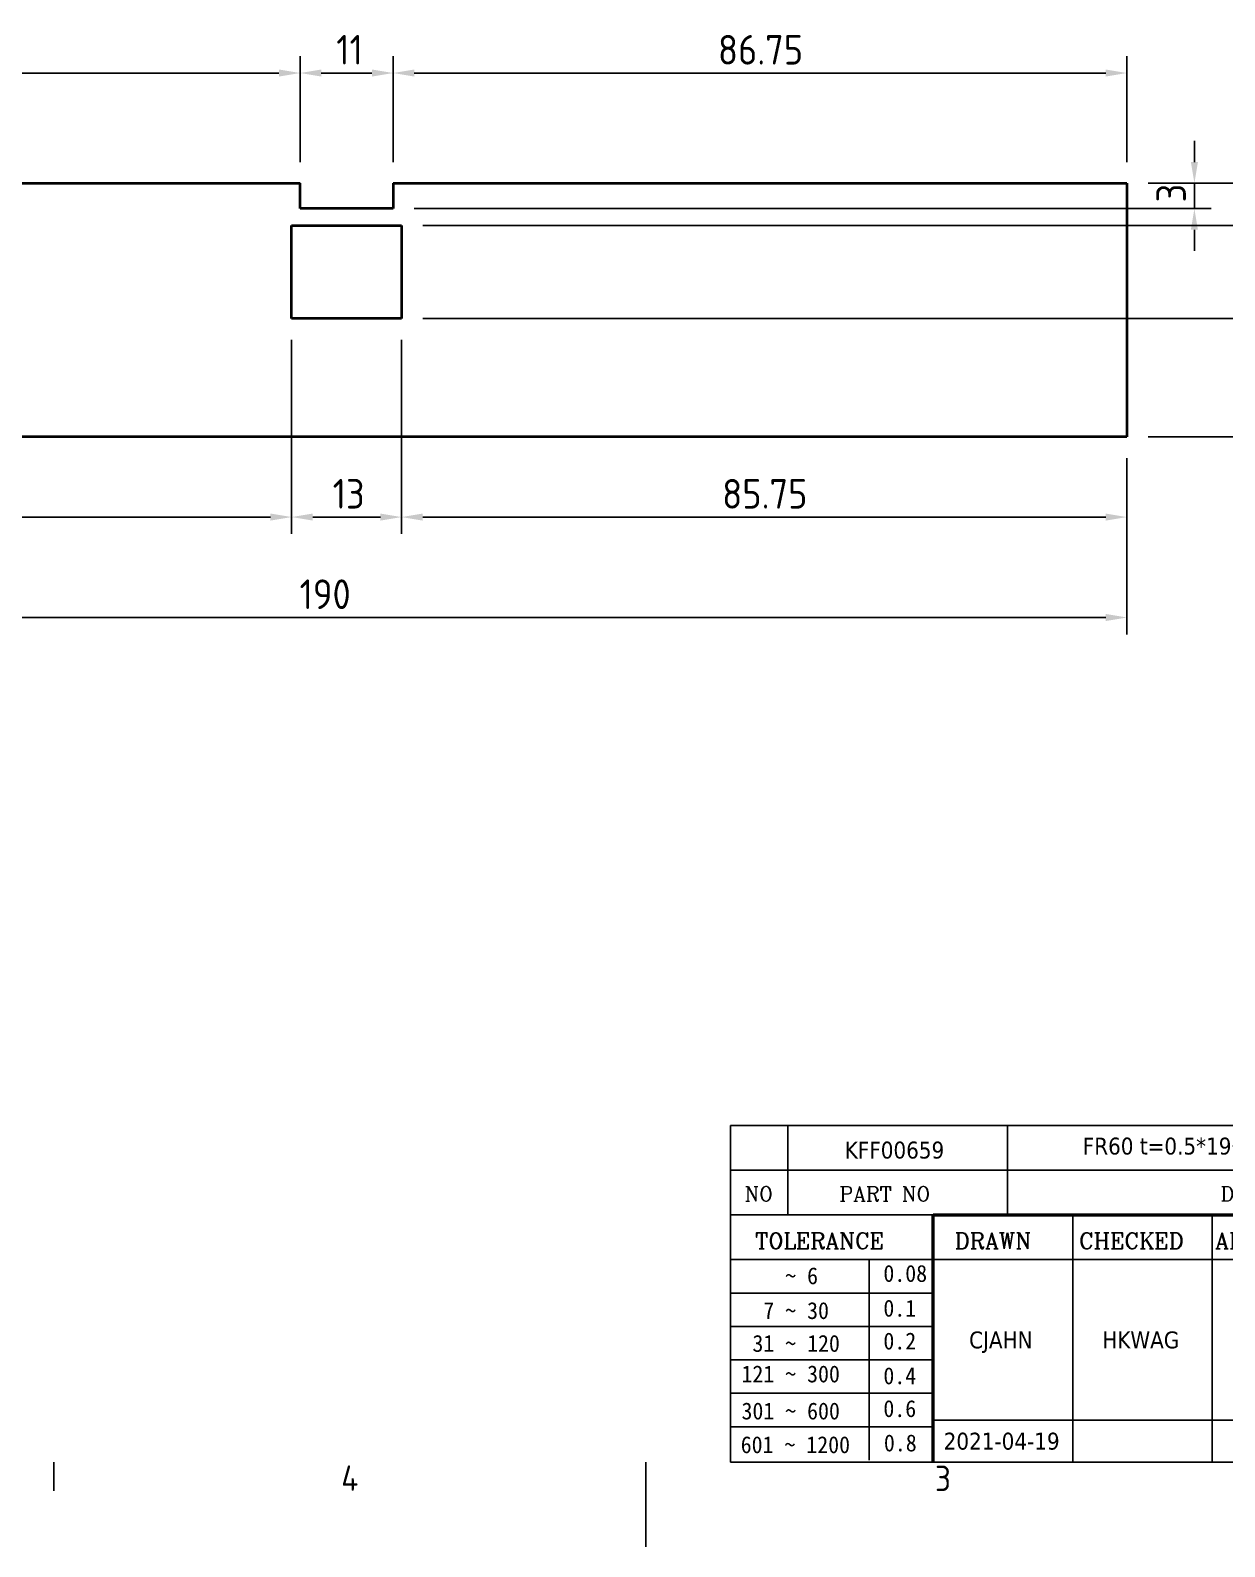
# Model space of a CAD drawing. Header units: millimetres. Extents: x 0 to 420, y 0 to 297.
# Drawn here: x 137.2 to 278.4, y 0 to 179.3 of the extents above; entities that cross this region are included whole.
import ezdxf
from ezdxf.enums import TextEntityAlignment as Align

# ---------------------------------------------------------------- set-up
doc = ezdxf.new("R2010")
doc.units = ezdxf.units.MM
doc.layers.get('0').update_dxf_attribs({"color": 3, "lineweight": 25})
for name, color, linetype, lineweight in [('가시적인 것(ISO)', 3, 'Continuous', 40), ('경계(ISO)', 7, 'Continuous', 25), ('제목(ISO)', 5, 'Continuous', 50), ('치수(ISO)', 2, 'Continuous', 25)]:
    doc.layers.add(name, color=color, linetype=linetype, lineweight=lineweight)
doc.styles.add('HAN_291', font='')
doc.styles.add('RC_284', font='ROMANC.shx')
doc.styles.add('RC_287', font='ROMANC.shx')
doc.styles.add('문자 텍스트_PSTEK_POSCO', font='isocp.shx')
doc.styles.add('치수 텍스트_PSTEK_POSCO', font='isocp.shx')
doc.styles.add('텍스트 스타일198', font='tahoma.ttf')
doc.styles.get('HAN_291').set_extended_font_data('GulimChe')
doc.dimstyles.new('치수_PSTEK_POSCO', dxfattribs={"dimtxt": 3.5, "dimasz": 2.5, "dimexe": 2, "dimexo": 2.5, "dimgap": 1, "dimtad": 1, "dimrnd": 1e-08, "dimdsep": 46, "dimtxsty": '치수 텍스트_PSTEK_POSCO', "dimcen": 0.09, "dimdle": 10, "dimclrd": 7, "dimclre": 7, "dimclrt": 2, "dimadec": 1, "dimazin": 2, "dimtfac": 1, "dimtmove": 0, "dimatfit": 3, "dimfxl": 0, "dimtolj": 1, "dimlwd": -1, "dimlwe": -1, "dimarcsym": 0})

# ---------------------------------------------------------------- blocks, each defined once
blk = doc.blocks.new('경계 Default Border')
at = {"layer": '경계(ISO)'}
blk.add_line((140, 10), (140, 6.599999666213989), dxfattribs=at)
at = {"layer": '경계(ISO)', "flags": 128}
blk.add_lwpolyline([(210, 0), (210, 10)], dxfattribs=at)
at = {"layer": '경계(ISO)', "color": 2, "char_height": 3.00000011920929, "attachment_point": 7, "style": '문자 텍스트_PSTEK_POSCO'}
for s, insert in [('4', (173.9734701308116, 6.59999988079071)), ('3', (244.1685395229535, 6.57139439638704))]:
    blk.add_mtext(s, dxfattribs=dict(at, insert=insert))
blk = doc.blocks.new('제목 블록 PSTEK')
at = {"color": 180}
for p, q in [((182.475792979055, 11.79100474011392), (182.4757929790549, 51.56524660363496)), ((182.4757929790549, 51.56524660363496), (372.4757929537551, 51.56524660363496)), ((189.2651435055721, 51.56524660363496), (189.2651435055722, 41.00524660363494)), ((215.2152739891528, 41.00524660363494), (215.2152739891528, 51.56524660363496)), ((182.475792979055, 46.2852466036349), (372.4757929537551, 46.28524660363492)), ((182.475792979055, 41.00524660363493), (206.451475290024, 41.00524660363493)), ((222.9401812389276, 11.79100474011392), (222.9401812389276, 41.00524660363494)), ((239.4288871878316, 11.79100474011392), (239.4288871878316, 41.00524660363494)), ((182.475792979055, 35.72524660363497), (206.451475290024, 35.72524660363497)), ((198.8621818849491, 12.02524660363491), (198.8621818849491, 35.72524660363497)), ((206.451475290024, 35.72524660363497), (372.4757929537551, 35.72524660363497)), ((182.475792979055, 31.77524660363492), (206.451475290024, 31.77524660363492)), ((182.475792979055, 27.82524660363487), (206.451475290024, 27.82524660363487)), ((182.475792979055, 23.87524660363505), (206.451475290024, 23.87524660363505)), ((182.475792979055, 19.92524660363478), (206.451475290024, 19.92524660363478)), ((206.451475290024, 16.74100474011396), (255.9175931367359, 16.74100474011396)), ((182.475792979055, 15.97524660363496), (206.451475290024, 15.97524660363496)), ((182.475792979055, 11.79100474011392), (372.4757929537551, 11.79100474011389))]:
    blk.add_line(p, q, dxfattribs=at)
at = {"color": 7, "lineweight": 50}
for p, q in [((206.4514752900237, 11.79100474011392), (206.4514752900237, 41.00524660363494)), ((206.451475290024, 41.00524660363494), (372.4757929537551, 41.00524660363496))]:
    blk.add_line(p, q, dxfattribs=at)
at = {"layer": '제목(ISO)', "lineweight": 18}
blk.add_line((182.475792979055, 35.72500474011393), (182.475792979055, 11.79100474011392), dxfattribs=at)
at = {"color": 2}
for s, height, style, p in [('NO', 1.742399930953979, 'RC_284', (184.135398793432, 42.62317362549192)), ('PART NO', 1.742399930953979, 'RC_284', (195.3359407378685, 42.62317362549192)), ('DESCRIPTION', 1.742399930953979, 'RC_284', (240.4025565652523, 42.62317362549192)), (' TOLERANCE', 1.899999976158142, 'RC_287', (184.0872874387979, 37.00893196870329)), ('DRAWN', 1.899999976158142, 'RC_287', (208.9766620976279, 37.00893196870329)), ('CHECKED', 1.899999976158142, 'RC_287', (223.6856844514997, 37.00893196870329)), ('APPROVED', 1.899999976158142, 'RC_287', (239.7795453577791, 37.00893196870329)), ('    ~ 6', 2.000000029802322, 'HAN_291', (183.7721304966814, 32.8176515608431)), ('0.08', 2.000000029802322, 'HAN_291', (200.5467345600617, 33.09873600004101)), ('  7 ~ 30', 2.000000029802322, 'HAN_291', (183.7721304966814, 28.70538114822415)), ('0.1', 2.000000029802322, 'HAN_291', (200.5467345600617, 28.98646558742206)), ('0.2', 2.000000029802322, 'HAN_291', (200.5467345600617, 25.10736625836028)), (' 31 ~ 120', 2.000000029802322, 'HAN_291', (183.7721304966814, 24.82628181916237)), ('121 ~ 300', 2.000000029802322, 'HAN_291', (183.7721304966814, 21.21401206133254)), ('0.4', 2.000000029802322, 'HAN_291', (200.5467345600617, 20.99509650053045)), ('301 ~ 600', 2.000000029802322, 'HAN_291', (183.7721304966814, 16.83491273227077)), ('0.6', 2.000000029802322, 'HAN_291', (200.5467345600617, 17.11599717146868)), ('601 ~ 1200', 2.000000029802322, 'HAN_291', (183.6802025156883, 12.84759660881125)), ('0.8', 2.000000029802322, 'HAN_291', (200.6097246063884, 13.05732192299702))]:
    blk.add_text(s, height=height, dxfattribs=dict(at, style=style)).set_placement(p)
at = {"layer": '제목(ISO)', "color": 7, "style": '텍스트 스타일198'}
for tag, p in [('설명_001', (224.116178340039, 48.1538814053939)), ('질량\\P3;_001', (350.3046145979153, 48.1643332325385)), ('부품_번호_001', (195.9764035385308, 47.68071419841495)), ('재질_001', (292.3638200418054, 47.92591818687281)), ('제목_001', (333.5584662743366, 32.12134217035067)), ('부품_번호_001', (334.6356437917627, 26.80591818687283)), ('설계자_001', (210.6823963971569, 25.23312566343435)), ('점검자_001', (226.4283219502686, 25.23446884679021)), ('시트_크기_001', (260.807090429518, 14.83812566343425)), ('프로젝트_001', (272.1712008251486, 14.99433023252886)), ('작성_날짜_001', (207.6736656800234, 13.26600473167383))]:
    blk.add_attdef(tag, p, '', height=2.000000029802322, dxfattribs=at)
for tag, p in [("3._Q'TY", (313.4963034906341, 48.92524660363497)), ('4._COLOR', (327.6805273250926, 48.92524660363493)), ('1._MODEL_NAME', (341.233897335037, 38.36524660363497)), ('엔지니어링_승인자', (247.673240162284, 26.23312567187446)), ('점검_날짜', (231.1845342133799, 14.26600474011394)), ('엔지니어링_승인_날짜', (247.6732401622839, 14.26600474011394))]:
    blk.add_attdef(tag, text='', height=2.000000029802322, dxfattribs=at).set_placement(p, align=Align.MIDDLE_CENTER)
blk = doc.blocks.new('*D23')
at = {"layer": 'Defpoints', "color": 0}
for p in [(76.85950524610166, 131.1938305874084), (266.8595052461017, 131.1938305874082), (76.85950524610166, 109.8526835125643)]:
    blk.add_point(p, dxfattribs=at)
at = {"layer": '치수(ISO)', "color": 7}
for p, q in [((76.85950524610166, 128.6938305874084), (76.85950524610166, 107.8526835125643)), ((266.8595052461017, 128.6938305874082), (266.8595052461017, 107.8526835125643)), ((264.3595052461017, 109.8526835125643), (79.35950524610166, 109.8526835125643))]:
    blk.add_line(p, q, dxfattribs=at)
for points in [[(79.35950524610166, 110.269350179231), (79.35950524610166, 109.4360168458976), (76.85950524610166, 109.8526835125643)], [(264.3595052461017, 110.269350179231), (264.3595052461017, 109.4360168458976), (266.8595052461017, 109.8526835125643)]]:
    blk.add_solid(points, dxfattribs=at)
at = {"layer": '치수(ISO)', "color": 2, "insert": (169.0520122149808, 112.6026835125643), "char_height": 3.5, "attachment_point": 4, "style": '치수 텍스트_PSTEK_POSCO'}
blk.add_mtext('\\A1;190', dxfattribs=at)
blk = doc.blocks.new('*D24')
at = {"layer": 'Defpoints', "color": 0}
for p in [(266.8595052461017, 161.1938305874085), (266.8595052461017, 131.1938305874082), (297.2484716757396, 131.1938305874082)]:
    blk.add_point(p, dxfattribs=at)
at = {"layer": '치수(ISO)', "color": 7}
for p, q in [((269.3595052461017, 161.1938305874085), (299.2484716757396, 161.1938305874085)), ((297.2484716757396, 158.6938305874085), (297.2484716757396, 133.6938305874082)), ((269.3595052461017, 131.1938305874082), (299.2484716757396, 131.1938305874082))]:
    blk.add_line(p, q, dxfattribs=at)
for points in [[(296.8318050090729, 158.6938305874085), (297.6651383424062, 158.6938305874085), (297.2484716757396, 161.1938305874085)], [(296.8318050090729, 133.6938305874082), (297.6651383424062, 133.6938305874082), (297.2484716757396, 131.1938305874082)]]:
    blk.add_solid(points, dxfattribs=at)
at = {"layer": '치수(ISO)', "color": 2, "insert": (294.4984716757395, 144.2674526346524), "char_height": 3.5, "attachment_point": 4, "rotation": 90, "style": '치수 텍스트_PSTEK_POSCO'}
blk.add_mtext('\\A1;30', dxfattribs=at)
blk = doc.blocks.new('*D25')
at = {"layer": 'Defpoints', "color": 0}
for p in [(266.8595052461017, 174.2226588327534), (180.1095052461017, 161.1938305874085), (266.8595052461017, 161.1938305874085)]:
    blk.add_point(p, dxfattribs=at)
at = {"layer": '치수(ISO)', "color": 7}
for p, q in [((180.1095052461017, 163.6938305874085), (180.1095052461017, 176.2226588327534)), ((266.8595052461017, 163.6938305874085), (266.8595052461017, 176.2226588327534)), ((182.6095052461017, 174.2226588327534), (264.3595052461017, 174.2226588327534))]:
    blk.add_line(p, q, dxfattribs=at)
for points in [[(182.6095052461017, 174.63932549942), (182.6095052461017, 173.8059921660867), (180.1095052461017, 174.2226588327534)], [(264.3595052461017, 174.63932549942), (264.3595052461017, 173.8059921660867), (266.8595052461017, 174.2226588327534)]]:
    blk.add_solid(points, dxfattribs=at)
at = {"layer": '치수(ISO)', "color": 2, "insert": (218.5120178726864, 176.9726588327534), "char_height": 3.5, "attachment_point": 4, "style": '치수 텍스트_PSTEK_POSCO'}
blk.add_mtext('\\A1;86.75', dxfattribs=at)
blk = doc.blocks.new('*D26')
at = {"layer": 'Defpoints', "color": 0}
for p in [(169.1095052461017, 174.2226588327534), (169.1095052461017, 161.1938305874085), (180.1095052461017, 161.1938305874085)]:
    blk.add_point(p, dxfattribs=at)
at = {"layer": '치수(ISO)', "color": 7}
for p, q in [((169.1095052461017, 163.6938305874085), (169.1095052461017, 176.2226588327534)), ((180.1095052461017, 163.6938305874085), (180.1095052461017, 176.2226588327534)), ((177.6095052461017, 174.2226588327534), (171.6095052461017, 174.2226588327534))]:
    blk.add_line(p, q, dxfattribs=at)
for points in [[(171.6095052461017, 174.63932549942), (171.6095052461017, 173.8059921660867), (169.1095052461017, 174.2226588327534)], [(177.6095052461017, 174.63932549942), (177.6095052461017, 173.8059921660867), (180.1095052461017, 174.2226588327534)]]:
    blk.add_solid(points, dxfattribs=at)
at = {"layer": '치수(ISO)', "color": 2, "insert": (173.3845052461017, 176.9726588327534), "char_height": 3.5, "attachment_point": 4, "style": '치수 텍스트_PSTEK_POSCO'}
blk.add_mtext('\\A1;11', dxfattribs=at)
blk = doc.blocks.new('*D27')
at = {"layer": 'Defpoints', "color": 0}
for p in [(169.1095052461017, 174.2226588327534), (76.85950524610169, 161.1938305874085), (169.1095052461017, 161.1938305874085)]:
    blk.add_point(p, dxfattribs=at)
at = {"layer": '치수(ISO)', "color": 7}
for p, q in [((76.85950524610169, 163.6938305874085), (76.85950524610169, 176.2226588327534)), ((169.1095052461017, 163.6938305874085), (169.1095052461017, 176.2226588327534)), ((79.35950524610169, 174.2226588327534), (166.6095052461017, 174.2226588327534))]:
    blk.add_line(p, q, dxfattribs=at)
for points in [[(79.35950524610169, 174.63932549942), (79.35950524610169, 173.8059921660867), (76.85950524610169, 174.2226588327534)], [(166.6095052461017, 174.63932549942), (166.6095052461017, 173.8059921660867), (169.1095052461017, 174.2226588327534)]]:
    blk.add_solid(points, dxfattribs=at)
at = {"layer": '치수(ISO)', "color": 2, "insert": (117.9395304992711, 176.9738491992268), "char_height": 3.5, "attachment_point": 4, "style": '치수 텍스트_PSTEK_POSCO'}
blk.add_mtext('\\A1;92.25', dxfattribs=at)
blk = doc.blocks.new('*D28')
at = {"layer": 'Defpoints', "color": 0}
for p in [(181.1095052461017, 156.1938305874085), (181.1095052461017, 145.1938305874085), (284.8745732457305, 145.1938305874084)]:
    blk.add_point(p, dxfattribs=at)
at = {"layer": '치수(ISO)', "color": 7}
for p, q in [((183.6095052461017, 156.1938305874085), (286.8745732457305, 156.1938305874084)), ((284.8745732457305, 153.6938305874084), (284.8745732457305, 147.6938305874084)), ((183.6095052461017, 145.1938305874085), (286.8745732457305, 145.1938305874084))]:
    blk.add_line(p, q, dxfattribs=at)
for points in [[(284.4579065790638, 153.6938305874084), (285.2912399123972, 153.6938305874084), (284.8745732457305, 156.1938305874084)], [(284.4579065790638, 147.6938305874084), (285.2912399123972, 147.6938305874084), (284.8745732457305, 145.1938305874084)]]:
    blk.add_solid(points, dxfattribs=at)
at = {"layer": '치수(ISO)', "color": 2, "insert": (282.1245732457305, 149.4688305874084), "char_height": 3.5, "attachment_point": 4, "rotation": 90, "style": '치수 텍스트_PSTEK_POSCO'}
blk.add_mtext('\\A1;11', dxfattribs=at)
blk = doc.blocks.new('*D29')
at = {"layer": 'Defpoints', "color": 0}
for p in [(266.8595052461017, 161.1938305874085), (274.8416826268044, 161.1938305874085), (180.1095052461017, 158.1938305874084)]:
    blk.add_point(p, dxfattribs=at)
at = {"layer": '치수(ISO)', "color": 7}
for p, q in [((274.8416826268044, 163.6938305874085), (274.8416826268044, 166.1938305874085)), ((269.3595052461017, 161.1938305874085), (276.8416826268044, 161.1938305874085)), ((274.8416826268044, 158.1938305874084), (274.8416826268044, 161.1938305874085)), ((182.6095052461017, 158.1938305874084), (276.8416826268044, 158.1938305874084)), ((274.8416826268044, 155.6938305874084), (274.8416826268044, 153.1938305874084))]:
    blk.add_line(p, q, dxfattribs=at)
for points in [[(274.4250159601377, 163.6938305874085), (275.258349293471, 163.6938305874085), (274.8416826268044, 161.1938305874085)], [(274.4250159601377, 155.6938305874084), (275.258349293471, 155.6938305874084), (274.8416826268044, 158.1938305874084)]]:
    blk.add_solid(points, dxfattribs=at)
at = {"layer": '치수(ISO)', "color": 2, "insert": (272.0916826268043, 158.9213432139932), "char_height": 3.5, "attachment_point": 4, "rotation": 90, "style": '치수 텍스트_PSTEK_POSCO'}
blk.add_mtext('\\A1;3', dxfattribs=at)
blk = doc.blocks.new('*D30')
at = {"layer": 'Defpoints', "color": 0}
for p in [(266.8595052461017, 161.1938305874085), (181.1095052461017, 156.1938305874085), (284.8745732457305, 156.1938305874084)]:
    blk.add_point(p, dxfattribs=at)
at = {"layer": '치수(ISO)', "color": 7}
for p, q in [((284.8745732457305, 163.6938305874085), (284.8745732457305, 166.1938305874085)), ((269.3595052461017, 161.1938305874085), (286.8745732457305, 161.1938305874085)), ((284.8745732457305, 161.1938305874085), (284.8745732457305, 156.1938305874084)), ((183.6095052461017, 156.1938305874085), (286.8745732457305, 156.1938305874084)), ((284.8745732457305, 153.6938305874084), (284.8745732457305, 151.1938305874084))]:
    blk.add_line(p, q, dxfattribs=at)
for points in [[(284.4579065790638, 163.6938305874085), (285.2912399123972, 163.6938305874085), (284.8745732457305, 161.1938305874085)], [(284.4579065790638, 153.6938305874084), (285.2912399123972, 153.6938305874084), (284.8745732457305, 156.1938305874084)]]:
    blk.add_solid(points, dxfattribs=at)
at = {"layer": '치수(ISO)', "color": 2, "insert": (282.1245732457305, 157.9213432139932), "char_height": 3.5, "attachment_point": 4, "rotation": 90, "style": '치수 텍스트_PSTEK_POSCO'}
blk.add_mtext('\\A1;5', dxfattribs=at)
blk = doc.blocks.new('*D31')
at = {"layer": 'Defpoints', "color": 0}
for p in [(168.1095052461017, 145.1938305874085), (181.1095052461017, 145.1938305874085), (168.1095052461017, 121.7249367933624)]:
    blk.add_point(p, dxfattribs=at)
at = {"layer": '치수(ISO)', "color": 7}
for p, q in [((168.1095052461017, 142.6938305874085), (168.1095052461017, 119.7249367933624)), ((181.1095052461017, 142.6938305874085), (181.1095052461017, 119.7249367933624)), ((178.6095052461017, 121.7249367933624), (170.6095052461017, 121.7249367933624))]:
    blk.add_line(p, q, dxfattribs=at)
for points in [[(170.6095052461017, 122.1416034600291), (170.6095052461017, 121.3082701266957), (168.1095052461017, 121.7249367933624)], [(178.6095052461017, 122.1416034600291), (178.6095052461017, 121.3082701266957), (181.1095052461017, 121.7249367933624)]]:
    blk.add_solid(points, dxfattribs=at)
at = {"layer": '치수(ISO)', "color": 2, "insert": (172.9620178726864, 124.4749367933624), "char_height": 3.5, "attachment_point": 4, "style": '치수 텍스트_PSTEK_POSCO'}
blk.add_mtext('\\A1;13', dxfattribs=at)
blk = doc.blocks.new('*D32')
at = {"layer": 'Defpoints', "color": 0}
for p in [(181.1095052461017, 145.1938305874085), (266.8595052461017, 131.1938305874082), (266.8595052461017, 121.7249367933624)]:
    blk.add_point(p, dxfattribs=at)
at = {"layer": '치수(ISO)', "color": 7}
for p, q in [((181.1095052461017, 142.6938305874085), (181.1095052461017, 119.7249367933624)), ((266.8595052461017, 128.6938305874082), (266.8595052461017, 119.7249367933624)), ((183.6095052461017, 121.7249367933624), (264.3595052461017, 121.7249367933624))]:
    blk.add_line(p, q, dxfattribs=at)
for points in [[(183.6095052461017, 122.1416034600291), (183.6095052461017, 121.3082701266957), (181.1095052461017, 121.7249367933624)], [(264.3595052461017, 122.1416034600291), (264.3595052461017, 121.3082701266957), (266.8595052461017, 121.7249367933624)]]:
    blk.add_solid(points, dxfattribs=at)
at = {"layer": '치수(ISO)', "color": 2, "insert": (219.0120178726864, 124.4749367933624), "char_height": 3.5, "attachment_point": 4, "style": '치수 텍스트_PSTEK_POSCO'}
blk.add_mtext('\\A1;85.75', dxfattribs=at)
blk = doc.blocks.new('*D33')
at = {"layer": 'Defpoints', "color": 0}
for p in [(168.1095052461017, 145.1938305874085), (76.85950524610169, 131.1938305874084), (76.85950524610169, 121.7249367933624)]:
    blk.add_point(p, dxfattribs=at)
at = {"layer": '치수(ISO)', "color": 7}
for p, q in [((168.1095052461017, 142.6938305874085), (168.1095052461017, 119.7249367933624)), ((76.85950524610169, 128.6938305874084), (76.85950524610169, 119.7249367933624)), ((165.6095052461017, 121.7249367933624), (79.35950524610169, 121.7249367933624))]:
    blk.add_line(p, q, dxfattribs=at)
for points in [[(79.35950524610169, 122.1416034600291), (79.35950524610169, 121.3082701266957), (76.85950524610169, 121.7249367933624)], [(165.6095052461017, 122.1416034600291), (165.6095052461017, 121.3082701266957), (168.1095052461017, 121.7249367933624)]]:
    blk.add_solid(points, dxfattribs=at)
at = {"layer": '치수(ISO)', "color": 2, "insert": (117.7895304992711, 124.4761271598358), "char_height": 3.5, "attachment_point": 4, "style": '치수 텍스트_PSTEK_POSCO'}
blk.add_mtext('\\A1;91.25', dxfattribs=at)

msp = doc.modelspace()

# ---------------------------------------------------------------- linework, layer by layer
at = {"layer": '가시적인 것(ISO)'}
for p, q in [((76.85950524610166, 161.1938305874085), (169.1095052461017, 161.1938305874085)), ((169.1095052461017, 158.1938305874084), (169.1095052461017, 161.1938305874085)), ((180.1095052461017, 161.1938305874085), (180.1095052461017, 158.1938305874084)), ((180.1095052461017, 161.1938305874085), (266.8595052461017, 161.1938305874085)), ((266.8595052461017, 161.1938305874085), (266.8595052461017, 131.1938305874082)), ((180.1095052461017, 158.1938305874084), (169.1095052461017, 158.1938305874084)), ((168.1095052461017, 156.1938305874085), (181.1095052461017, 156.1938305874085)), ((168.1095052461017, 145.1938305874085), (168.1095052461017, 156.1938305874085)), ((181.1095052461017, 156.1938305874085), (181.1095052461017, 145.1938305874085)), ((181.1095052461017, 145.1938305874085), (168.1095052461017, 145.1938305874085)), ((266.8595052461017, 131.1938305874082), (76.85950524610163, 131.1938305874084))]:
    msp.add_line(p, q, dxfattribs=at)

# ---------------------------------------------------------------- block references
msp.add_blockref('경계 Default Border', (0, 0))
ref = msp.add_blockref('제목 블록 PSTEK', (37.52420704624484, -1.791004740113895))
ref.add_attrib('설계자_001', 'CJAHN', (248.2066034434017, 23.44212092332045), dxfattribs={"layer": '제목(ISO)', "color": 7, "height": 2.000000029802322, "style": '텍스트 스타일198'})
ref.add_attrib('점검자_001', 'HKWAG', (263.9525289965134, 23.44346410667632), dxfattribs={"layer": '제목(ISO)', "color": 7, "height": 2.000000029802322, "style": '텍스트 스타일198'})
ref.add_attrib('작성_날짜_001', '2021-04-19', (245.1978727262683, 11.47499999155994), dxfattribs={"layer": '제목(ISO)', "color": 7, "height": 2.000000029802322, "style": '텍스트 스타일198'})
ref.add_attrib('설명_001', 'FR60 t=0.5*190*30 (9492-0:절연등급)', (261.6403853862839, 46.36287666528001), dxfattribs={"layer": '제목(ISO)', "color": 7, "height": 2.000000029802322, "style": '텍스트 스타일198'})
ref.add_attrib('부품_번호_001', 'KFF00659', (233.5006105847756, 45.88970945830106), dxfattribs={"layer": '제목(ISO)', "color": 7, "height": 2.000000029802322, "style": '텍스트 스타일198'})

# ---------------------------------------------------------------- dimensions: what is measured, and where the dimension line sits
at = {"layer": '치수(ISO)', "color": 7}
for base, p1, p2, angle, override, picture, middle in [((169.1095052461017, 174.2226588327534), (76.85950524610169, 161.1938305874085), (169.1095052461017, 161.1938305874085), 180, {"dimdec": 2, "dimtp": 0, "dimtm": -0, "dimtdec": 2, "dimtofl": 0, "dimatfit": 1}, '*D27', (122.9845052461017, 174.2226588327534)), ((169.1095052461017, 174.2226588327534), (180.1095052461017, 161.1938305874085), (169.1095052461017, 161.1938305874085), 180, {"dimdec": 2, "dimtp": 0, "dimtm": -0, "dimtdec": 2, "dimtofl": 0, "dimatfit": 1}, '*D26', (174.6095052461017, 174.2226588327534)), ((266.8595052461017, 174.2226588327534), (180.1095052461017, 161.1938305874085), (266.8595052461017, 161.1938305874085), 180, {"dimdec": 2, "dimtp": 0, "dimtm": -0, "dimtdec": 2, "dimtofl": 0, "dimatfit": 1}, '*D25', (223.4845052461017, 174.2226588327534)), ((274.8416826268044, 161.1938305874085), (180.1095052461017, 158.1938305874084), (266.8595052461017, 161.1938305874085), 90, {"dimdec": 2, "dimtp": 0, "dimtm": -0, "dimtdec": 2, "dimtofl": 1, "dimatfit": 1}, '*D29', (274.8416826268043, 159.6938305874085)), ((284.8745732457305, 156.1938305874084), (266.8595052461017, 161.1938305874085), (181.1095052461017, 156.1938305874085), 270, {"dimdec": 2, "dimtp": 0, "dimtm": -0, "dimtdec": 2, "dimtofl": 1, "dimatfit": 1}, '*D30', (284.8745732457305, 158.6938305874085)), ((297.2484716757396, 131.1938305874082), (266.8595052461017, 161.1938305874085), (266.8595052461017, 131.1938305874082), 90, {"dimdec": 2, "dimtp": 0, "dimtm": -0, "dimtdec": 2, "dimtofl": 0, "dimatfit": 1}, '*D24', (297.2484716757395, 146.1938305874083)), ((284.8745732457305, 145.1938305874084), (181.1095052461017, 156.1938305874085), (181.1095052461017, 145.1938305874085), 90, {"dimdec": 2, "dimtp": 0, "dimtm": -0, "dimtdec": 2, "dimtofl": 0, "dimatfit": 1}, '*D28', (284.8745732457305, 150.6938305874084)), ((168.1095052461017, 121.7249367933624), (181.1095052461017, 145.1938305874085), (168.1095052461017, 145.1938305874085), 180, {"dimdec": 2, "dimtp": 0, "dimtm": -0, "dimtdec": 2, "dimtofl": 0, "dimatfit": 1}, '*D31', (174.6095052461017, 121.7249367933624)), ((266.8595052461017, 121.7249367933624), (181.1095052461017, 145.1938305874085), (266.8595052461017, 131.1938305874082), 180, {"dimdec": 2, "dimtp": 0, "dimtm": -0, "dimtdec": 2, "dimtofl": 0, "dimatfit": 1}, '*D32', (223.9845052461017, 121.7249367933624)), ((76.85950524610166, 109.8526835125643), (266.8595052461017, 131.1938305874082), (76.85950524610166, 131.1938305874084), 180, {"dimdec": 2, "dimtp": 0, "dimtm": -0, "dimtdec": 2, "dimtofl": 0, "dimatfit": 1}, '*D23', (171.8595052461017, 109.8526835125643))]:
    dim = msp.add_linear_dim(base=base, p1=p1, p2=p2, angle=angle, dimstyle='치수_PSTEK_POSCO', override=override, dxfattribs=at)
    dim.commit()
    dim.dimension.update_dxf_attribs({"geometry": picture, "text_midpoint": middle, "dimtype": 160})
dim = msp.add_linear_dim(base=(76.85950524610169, 121.7249367933624), p1=(168.1095052461017, 145.1938305874085), p2=(76.85950524610169, 131.1938305874084), dimstyle='치수_PSTEK_POSCO', override={"dimdec": 2, "dimtp": 0, "dimtm": -0, "dimtdec": 2, "dimtofl": 0, "dimatfit": 1}, dxfattribs=at)
dim.commit()
dim.dimension.update_dxf_attribs({"geometry": '*D33', "text_midpoint": (122.4845052461017, 121.7249367933624), "dimtype": 160})

doc.saveas('drawing.dxf')
